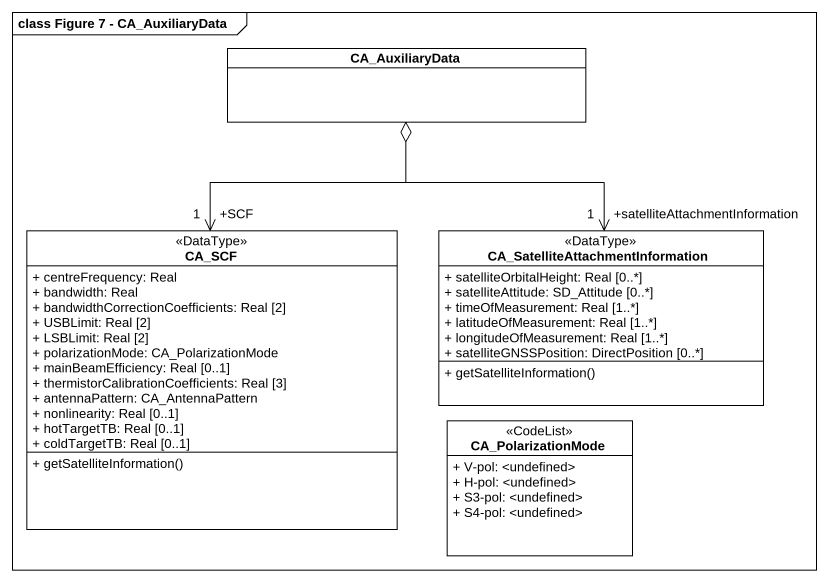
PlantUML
@startuml
mainframe class Figure 7 - CA_AuxiliaryData
hide circle
hide empty members
skinparam classAttributeIconSize 0
class CA_AuxiliaryData
class CA_SCF <<DataType>> {
  + centreFrequency: Real
  + bandwidth: Real
  + bandwidthCorrectionCoefficients: Real [2]
  + USBLimit: Real [2]
  + LSBLimit: Real [2]
  + polarizationMode: CA_PolarizationMode
  + mainBeamEfficiency: Real [0..1]
  + thermistorCalibrationCoefficients: Real [3]
  + antennaPattern: CA_AntennaPattern
  + nonlinearity: Real [0..1]
  + hotTargetTB: Real [0..1]
  + coldTargetTB: Real [0..1]
  + getSatelliteInformation()
}
class "CA_SatelliteAttachmentInformation" as CA_SatelliteAttachmentInform <<DataType>> {
  + satelliteOrbitalHeight: Real [0..*]
  + satelliteAttitude: SD_Attitude [0..*]
  + timeOfMeasurement: Real [1..*]
  + latitudeOfMeasurement: Real [1..*]
  + longitudeOfMeasurement: Real [1..*]
  + satelliteGNSSPosition: DirectPosition [0..*]
  + getSatelliteInformation()
}
class CA_PolarizationMode <<CodeList>> {
  + V-pol: <undefined>
  + H-pol: <undefined>
  + S3-pol: <undefined>
  + S4-pol: <undefined>
}
CA_SCF "+SCF\n1" <-up-o CA_AuxiliaryData
CA_SatelliteAttachmentInform "+satelliteAttachmentInformation\n1" <-up-o CA_AuxiliaryData
@enduml
